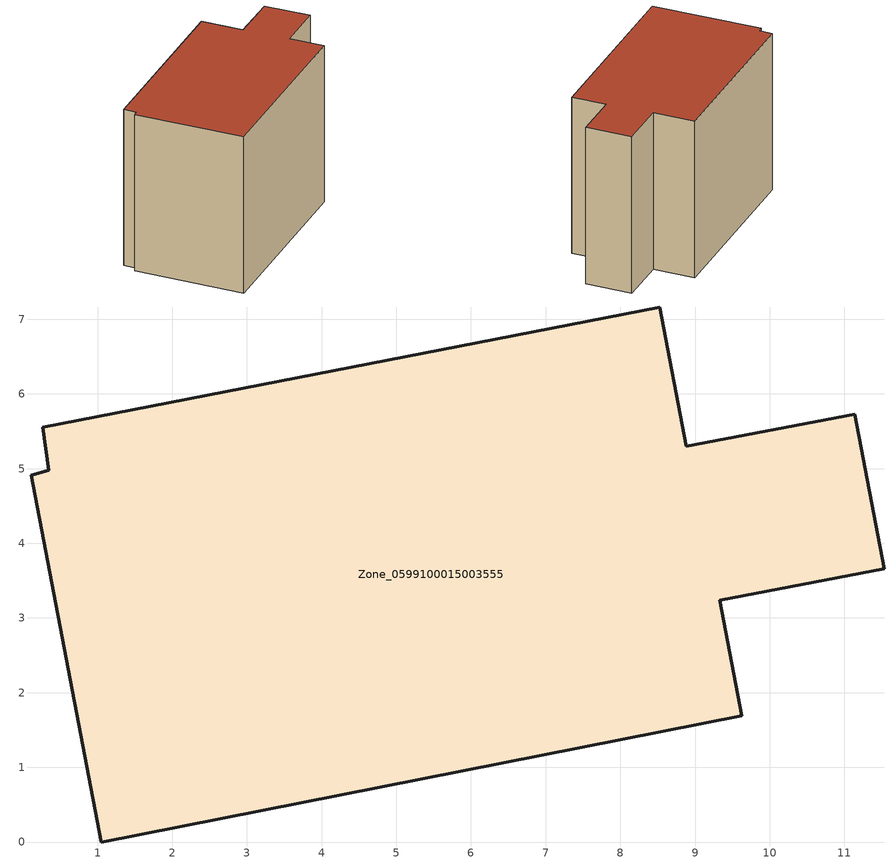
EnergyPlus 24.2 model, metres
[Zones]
Zone_0599100015003555
 floor ground (C_G): 0.11,4.91 0.34,4.97 0.27,5.56 8.53,7.16 8.88,5.3 11.14,5.73 11.53,3.66 9.33,3.24 9.63,1.69 1.05,0 z0.97
 wall outside (C_F): 11.53,3.66 11.14,5.73 8.88,5.3 8.53,7.16 0.27,5.56 0.34,4.97 0.11,4.91 1.05,0 9.63,1.69 9.33,3.24 11.53,3.66 z0.97:8.45
 roof outside (C_R): 0.34,4.97 0.11,4.91 1.05,0 9.63,1.69 9.33,3.24 11.53,3.66 11.14,5.73 8.88,5.3 8.53,7.16 0.27,5.56 z8.45
[BUILDING]
Pand.0599100015003555: North Axis=0; Terrain=City; Loads Convergence Tolerance Value=0.04; Temperature Convergence Tolerance Value=0.4; Solar Distribution=FullExterior; Maximum Number of Warmup Days=25; Minimum Number of Warmup Days=1
[Site:Location]
Rotterdam.The.Hague.AP_ZH_NLD Design_Conditions: Latitude=51.96; Longitude=4.45; Time Zone=1; Elevation=-4.5
[SITE:GROUNDTEMPERATURE:BUILDINGSURFACE]
18, 18, 18, 18, 18, 18, 18, 18, 18, 18, 18, 18
[MATERIAL] Thermal Absorptance=0.9; Solar Absorptance=0.7; Visible Absorptance=0.7
Name | Roughness | Thickness | Conductivity | Density | Specific Heat
G.TI.1975-1991 | MediumSmooth | 0.15 | 0.288461 | 540 | 1210
F.TI.1975-1991 | Rough | 0.3 | 0.230769 | 1920 | 840
R.TI.1975-1991 | MediumRough | 0.2 | 0.153846 | 1500 | 1000
[CONSTRUCTION]
C_G: G.TI.1975-1991
C_F: F.TI.1975-1991
C_R: R.TI.1975-1991
[ZONE]
Zone_0599100015003555: Type=1; Multiplier=1; Ceiling Height=Autocalculate; Volume=Autocalculate; Floor Area=autocalculate; Part of Total Floor Area=Yes
[ZONEINFILTRATION:DESIGNFLOWRATE]
Infil_Zone_0599100015003555: Zone or ZoneList or Space or SpaceList=Zone_0599100015003555; Schedule=AlwaysOn; Design Flow Rate Calculation Method=Flow/Area; Flow Rate per Floor Area=0.003; Constant Term Coefficient=1; Temperature Term Coefficient=0; Velocity Term Coefficient=0; Velocity Squared Term Coefficient=0
[HVACTEMPLATE:ZONE:IDEALLOADSAIRSYSTEM]
Zone_0599100015003555: Maximum Heating Supply Air Temperature=50; Minimum Cooling Supply Air Temperature=13; Maximum Heating Supply Air Humidity Ratio=0.0156; Minimum Cooling Supply Air Humidity Ratio=0.0077; Heating Limit=NoLimit; Cooling Limit=NoLimit; Dehumidification Control Type=ConstantSensibleHeatRatio; Cooling Sensible Heat Ratio=0.7; Dehumidification Setpoint=60; Humidification Control Type=None; Humidification Setpoint=30; Outdoor Air Method=None; Outdoor Air Flow Rate per Person=0.00944; Outdoor Air Flow Rate per Zone Floor Area=0; Outdoor Air Flow Rate per Zone=0; Demand Controlled Ventilation Type=None; Outdoor Air Economizer Type=NoEconomizer; Heat Recovery Type=None; Sensible Heat Recovery Effectiveness=0.7; Latent Heat Recovery Effectiveness=0.65
[ZONECONTROL:THERMOSTAT]
ThermostatControl_Zone_0599100015003555: Zone or ZoneList=Zone_0599100015003555; Control Type Schedule=DualSetpointControlType; Control 1=Thermostat_Zone_0599100015003555; Temperature Difference Between Cutout And Setpoint=0
[THERMOSTATSETPOINT:DUALSETPOINT]
Thermostat_Zone_0599100015003555: Heating Setpoint Temperature Schedule=HeatingSetpoint_Zone_0599100015003555; Cooling Setpoint Temperature Schedule=CoolingSetpoint_Zone_0599100015003555
[SCHEDULE:COMPACT]
HeatingSetpoint_Zone_0599100015003555: Through: 12/31, For: AllDays, Until: 24:00, 21
CoolingSetpoint_Zone_0599100015003555: Through: 12/31, For: AllDays, Until: 24:00, 24
DualSetpointControlType: Through: 12/31, For: AllDays, Until: 24:00, 4
AlwaysOn: Through: 12/31, For: AllDays, Until: 24:00, 1
